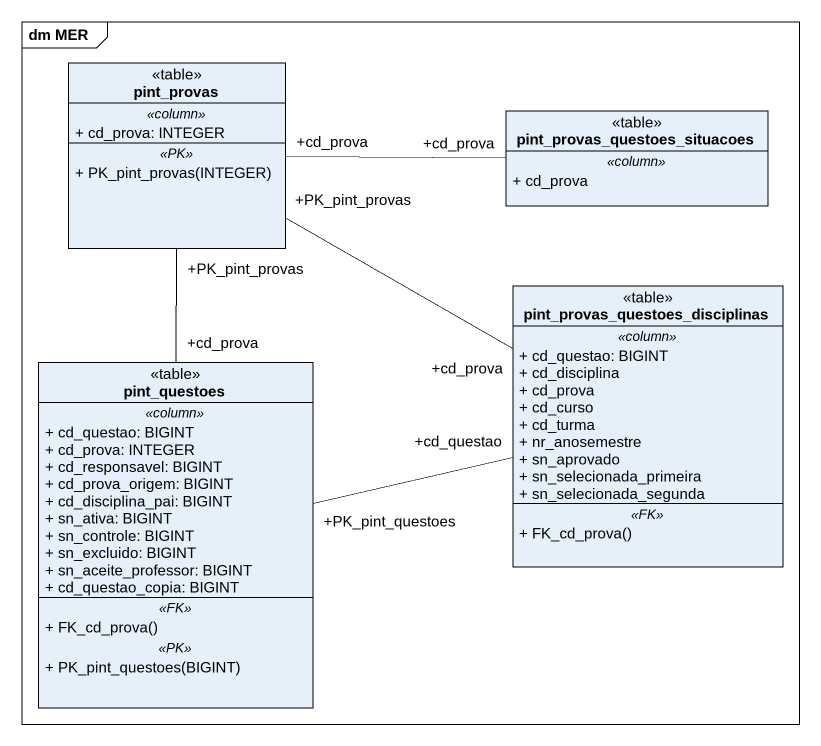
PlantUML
@startuml
mainframe dm MER
hide circle
hide empty members
skinparam classAttributeIconSize 0
class pint_provas <<table>> {
  .. <<column>> ..
  + cd_prova: INTEGER
  .. <<PK>> ..
  + PK_pint_provas(INTEGER)
}
class "pint_provas_questoes_situacoes" as pint_provas_questoes <<table>> {
  .. <<column>> ..
  + cd_prova
}
class "pint_provas_questoes_disciplinas" as pint_provas_questoes_2 <<table>> {
  .. <<column>> ..
  + cd_questao: BIGINT
  + cd_disciplina
  + cd_prova
  + cd_curso
  + cd_turma
  + nr_anosemestre
  + sn_aprovado
  + sn_selecionada_primeira
  + sn_selecionada_segunda
  .. <<FK>> ..
  + FK_cd_prova()
}
class pint_questoes <<table>> {
  .. <<column>> ..
  + cd_questao: BIGINT
  + cd_prova: INTEGER
  + cd_responsavel: BIGINT
  + cd_prova_origem: BIGINT
  + cd_disciplina_pai: BIGINT
  + sn_ativa: BIGINT
  + sn_controle: BIGINT
  + sn_excluido: BIGINT
  + sn_aceite_professor: BIGINT
  + cd_questao_copia: BIGINT
  .. <<FK>> ..
  + FK_cd_prova()
  .. <<PK>> ..
  + PK_pint_questoes(BIGINT)
}
pint_provas "+cd_prova" -right- "+cd_prova" pint_provas_questoes
pint_provas_questoes_2 "+cd_prova" -left- "+PK_pint_provas" pint_provas
pint_provas_questoes_2 "+cd_questao" -left- "+PK_pint_questoes" pint_questoes
pint_questoes "+cd_prova" -up- "+PK_pint_provas" pint_provas
@enduml
